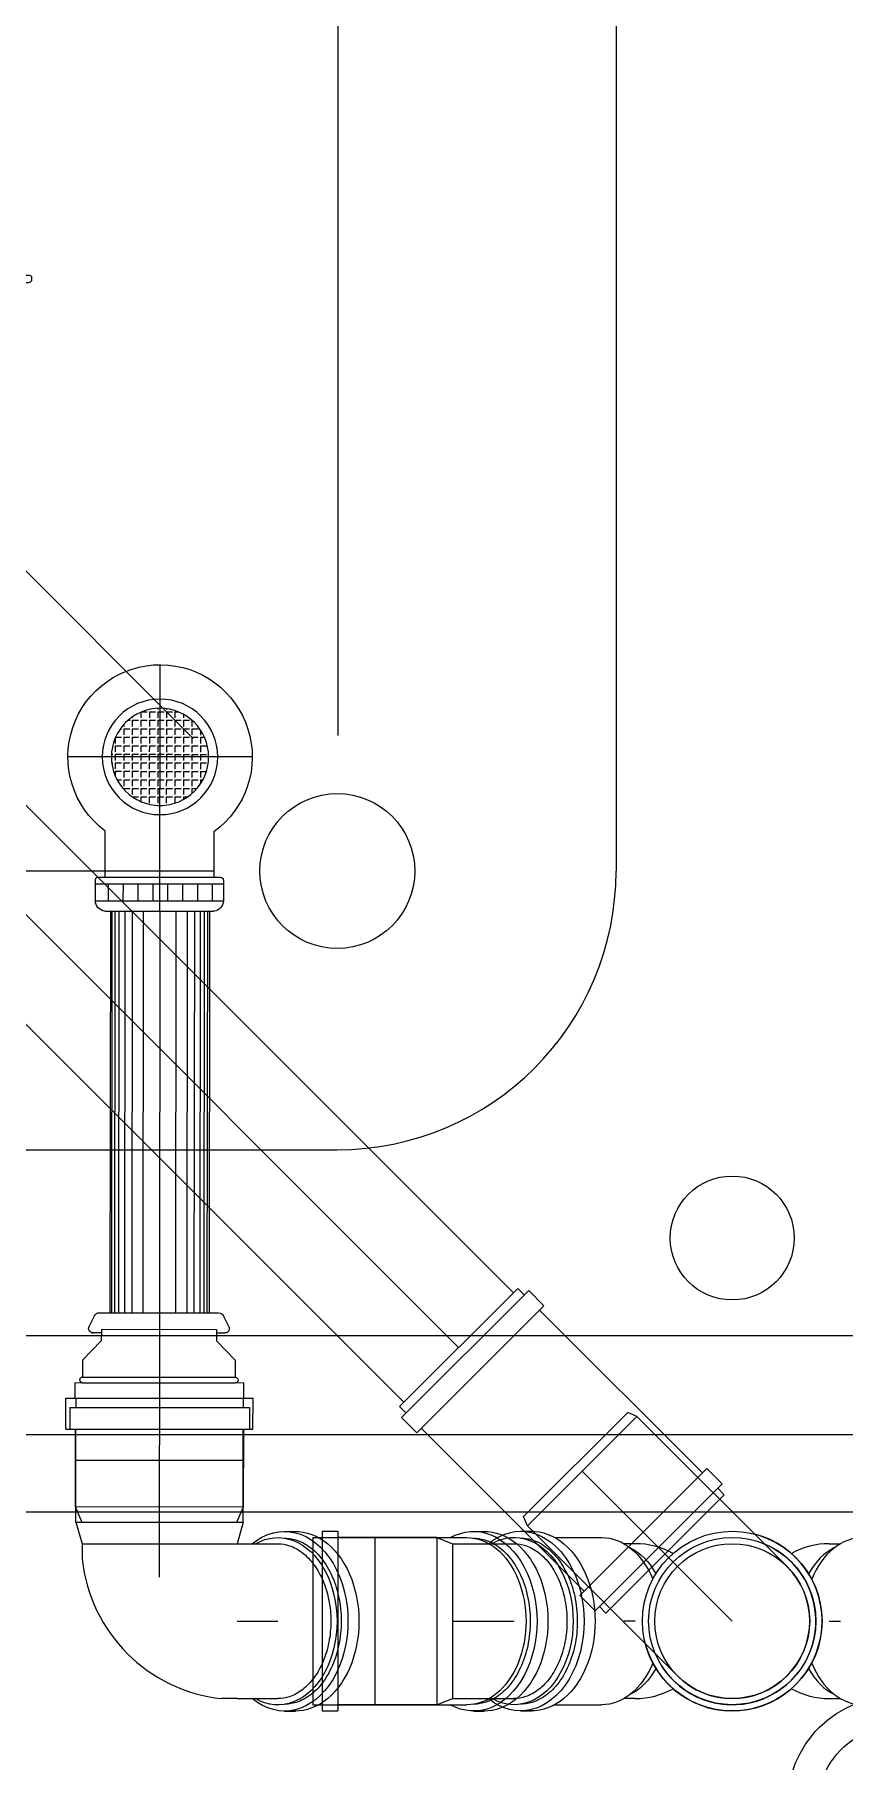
# Model space of a CAD drawing. Header units: metres. Extents: x 1587 to 89247, y -60 to 14723.
# Drawn here: x 49216 to 49478, y 10360 to 10917 of the extents above; entities that cross this region are included whole.
import ezdxf

# ---------------------------------------------------------------- set-up
doc = ezdxf.new("R2010")
doc.units = ezdxf.units.M
doc.header["$LTSCALE"] = 10
doc.linetypes.add('CENTER', pattern=[50.800000000000004, 31.75, -6.35, 6.35, -6.35])
doc.linetypes.add('DASHED2', pattern=[9.524999999999999, 6.35, -3.175])
doc.layers.get('0').update_dxf_attribs({"color": 253, "lineweight": 0})
for name, color, linetype, lineweight in [('Furniture', 7, 'Continuous', 13), ('PL-DR-CENTER', 9, 'CENTER', 0), ('PL-DR-FITTING', 3, 'Continuous', 0), ('PL-DR-PIPE-WS', 3, 'Continuous', 0), ('T2-T3-Enlragement-00-S1-COM2$0$Toilet-Dr$0$D', 4, 'Continuous', 0)]:
    doc.layers.add(name, color=color, linetype=linetype, lineweight=lineweight)
for name, color, linetype in [('SN-PV', 11, 'Continuous'), ('SN-PV-40', 11, 'Continuous'), ('SN-PV-40-SingleLine', 3, 'Continuous'), ('SN-PV-50', 11, 'Continuous'), ('SN-PV-50-SingleLine', 3, 'Continuous')]:
    doc.layers.add(name, color=color, linetype=linetype)
pattern_1 = [(180, (-146.5379404228442, 49.92394777198206), (0, -0.0027500000000034), [0.0020000000000024, -0.0007500000000009]), (270, (-146.5379404228442, 49.92394777198206), (0.0027500000000034, 0), [0.0020000000000024, -0.0007500000000009])]

# ---------------------------------------------------------------- blocks, each defined once
blk = doc.blocks.new('sink')
at = {"layer": 'Furniture'}
for p, q in [((1378.816855997262, 144.5268671417571), (1377.016855997262, 144.5268671417571)), ((1378.816855997262, 144.501867141757), (1377.016855997262, 144.501867141757)), ((1378.736855992262, 144.4699234746981), (1377.096856002262, 144.4699234746981)), ((1378.664356012257, 144.4099234616983), (1378.044356013257, 144.4099234538442)), ((1377.954356015687, 143.9999234846982), (1377.954356015686, 144.3199234656981))]:
    blk.add_line(p, q, dxfattribs=at)
at = {"layer": 'Furniture', "linetype": 'DASHED2'}
for p, q in [((1378.404073386732, 144.3198156019866), (1378.084073405732, 144.3198156019866)), ((1378.044201985493, 143.9562184519459), (1378.044201985493, 144.2762184329458)), ((1378.31713211707, 144.0508699372917), (1378.090857960526, 144.2771440938363))]:
    blk.add_line(p, q, dxfattribs=at)
at = {"layer": 'Furniture'}
for centre, radius in [((1377.916855997262, 144.4384150257251), 0.02000000000000008), ((1378.044356014828, 144.3199234656981), 0.0249999990000001)]:
    blk.add_circle(centre, radius, dxfattribs=at)
blk.add_arc((1378.044356011687, 144.3199234578442), 0.08999999600000036, 89.99999900000512, 179.9999950000256, dxfattribs=at)
blk = doc.blocks.new('50')
at = {"layer": 'PL-DR-FITTING'}
for p, q in [((-0.0299999999988359, 0.0302000000083353), (-0.0399999999935972, 0.0302000000374392)), ((-0.0399999999935972, 0.0302000000374392), (-0.0400000000081491, -0.0301999999792315)), ((-0.0299999999988359, 0.0302000000083353), (-0.0299999999988359, -0.0301999999792315)), ((-0.0399999999935972, 0.027200000040466), (-0.0449999999982538, 0.027200000040466)), ((-0.0449999999982538, 0.027200000040466), (-0.0449999999982538, -0.0271999999822583)), ((-0.0299999999988359, 0.0272000000113621), (-0.0049999999901047, 0.0272000000113621)), ((-0.0049999999901047, 0.0272000000113621), (0, 0.0249999999941792)), ((-0.0049999999901047, 0.0272000000113621), (-0.0050000000046566, -0.0271999999822583)), ((0, 0.0249999999941792), (0, -0.0249999999941792)), ((-0.0400000000081491, -0.0271999999822583), (-0.0449999999982538, -0.0271999999822583)), ((-0.0050000000046566, -0.0271999999822583), (-0.0299999999988359, -0.0271999999822583)), ((0, -0.0249999999941792), (-0.0050000000046566, -0.0271999999822583)), ((-0.0299999999988359, -0.0301999999792315), (-0.0400000000081491, -0.0301999999792315))]:
    blk.add_line(p, q, dxfattribs=at)
blk = doc.blocks.new('*U162')
at = {"layer": 'PL-DR-FITTING'}
h = blk.add_hatch(dxfattribs=at)
h.set_pattern_fill('ANGLE', color=256, scale=0.0100000000000122, angle=-540.0000000000001, style=0)
h.set_pattern_definition(pattern_1)
edge = h.paths.add_edge_path()
edge.add_ellipse((2.457115340100312e-05, 3.448408762601881e-08), major_axis=(-0.01109971696443671, 0.01109972046552345), ratio=0.9999999999989576, start_angle=45.00000000003001, end_angle=134.999999987143, ccw=False)
edge.add_ellipse((2.457115340100312e-05, 3.448408762601881e-08), major_axis=(-0.01109972046551484, -0.0110997169644281), ratio=0.9999999999996904, start_angle=225.0786628332873, end_angle=314.99999999999113, ccw=False)
edge.add_line((3.022315347236285e-06, 0.01569739243076781), (2.457111019581479e-05, -0.0002635551972582847))
edge.add_line((2.4571111830117e-05, -0.0002635551830686711), (2.456867781563682e-05, -0.01569733825475407))
edge = h.paths.add_edge_path()
edge.add_line((4.540816996931855e-05, -0.0156973244229068), (2.457111596551739e-05, -0.0002635551807807814))
edge.add_line((2.4571111830117e-05, -0.0002635551830686711), (2.457362904317142e-05, 0.01569740723553433))
edge.add_ellipse((2.457115340100312e-05, 3.448408762601881e-08), major_axis=(-0.01109971696443312, 0.01109972046551981), ratio=0.9999999999996128, start_angle=225.0000000000111, end_angle=315.00000001297553, ccw=False)
edge.add_ellipse((2.457115340100312e-05, 3.448408762601881e-08), major_axis=(-0.0110997169644272, 0.01109972046551394), ratio=0.9999999999999927, start_angle=135.0760646305934, end_angle=225.0000000000002, ccw=False)
at = {"layer": 'PL-DR-CENTER'}
for p, q in [((-4.895267093554285e-07, -0.04980936553329207), (-9.63157534418821e-07, 0.02975828726867182)), ((-0.02975925512431174, 4.693273815485391e-09), (0.02975731942284788, -4.693121219814817e-09)), ((-4.895267093554285e-07, -0.04980936553329207), (-5.018631672728042e-07, -0.1794980096025103)), ((-5.018664417717554e-07, -0.1794980095958603), (1.42084901478708e-05, -0.2649004442434954))]:
    blk.add_line(p, q, dxfattribs=at)
at = {"layer": 'PL-DR-FITTING'}
for p, q in [((-0.01739844208135678, -0.02414298141149048), (-0.01739844439440041, -0.03880936095730557)), ((0.01780155796394053, -0.02384587460160866), (0.01780155560403916, -0.0388093665087189)), ((0.01982429213525586, -0.03880936682772591), (-0.01942118092561704, -0.03880936063829857)), ((-0.02052118109313821, -0.0399093604588564), (-0.02052118213402818, -0.04650936045219739)), ((0.02092429178233201, -0.04100936698928665), (-0.02052118126661985, -0.04100936045289598)), ((-0.0168995284860536, -0.04100936102406903), (-0.01689952935346193, -0.04650936102337043)), ((-0.01209434600091088, -0.04100936178189727), (-0.01209434686831921, -0.04650936178119869)), ((-0.007289163515768247, -0.04100936253972551), (-0.00728916438317658, -0.04650936253902691)), ((-0.002483981030625601, -0.04100936329755376), (-0.002483981898033934, -0.04650936329685518)), ((0.002321201454517039, -0.04100936405538198), (0.002321200587108703, -0.04650936405468339)), ((0.007126383925107884, -0.04100936481321023), (0.007126383057699547, -0.04650936481251165)), ((0.01193156641025051, -0.04100936557103848), (0.01193156554284218, -0.04650936557033989)), ((0.01673674889539316, -0.04100936632886672), (0.01673674802798483, -0.04650936632816813)), ((0.02092429195581367, -0.03990936699524707), (0.02092429091492368, -0.04650936698858806)), ((0.02092429091492368, -0.04650936698858806), (-0.02052118213402818, -0.04650936045219739)), ((0.01780155386922249, -0.04980936650732182), (-0.01739844612921707, -0.0498093609559085)), ((-0.02238159861095182, -0.1839325393087259), (-0.02063233005927698, -0.1804685642270138)), ((0.0196641858638135, -0.1794980126971901), (-0.01905491865180745, -0.1794980065907767)), ((0.02273233819782285, -0.1839325464236722), (0.02098307073875931, -0.1804685707902039)), ((-0.01843251485627127, -0.1885268073648147), (-0.02446976711582157, -0.1948195594797766)), ((-0.02147927758469788, -0.1859835052425995), (-0.02111966994253067, -0.1859835052993137)), ((-0.01836560729553071, -0.1859835057336585), (-0.02111966994253067, -0.1859835052993137)), ((-0.01843251427147159, -0.1848187518890882), (-0.01843251485627127, -0.1885268073648147)), ((0.01878325356426057, -0.1848187577584095), (-0.01843251427147159, -0.1848187518890882)), ((0.01871634623548362, -0.1859835115818759), (0.02147040888248348, -0.1859835120162208)), ((0.01878325356426057, -0.1848187577584095), (0.01878325297946089, -0.188526813234136)), ((0.01878325297946089, -0.188526813234136), (0.0248205032686953, -0.194819567253375)), ((0.02183001651009889, -0.1859835120729346), (0.02147040888248348, -0.1859835120162208)), ((-0.02446976711582157, -0.1948195594797766), (-0.02446976797761501, -0.200283956967007)), ((0.0248205032686953, -0.194819567253375), (0.02482050240690186, -0.2002839647406054)), ((0.0248205032686953, -0.194819567253375), (0.02482050240690186, -0.2002839647406054)), ((0.02482050240690186, -0.2002839647406054), (-0.02446976797761501, -0.200283956967007)), ((0.02482050212340546, -0.2020815382069252), (-0.02446976826111142, -0.2020815304333268))]:
    blk.add_line(p, q, dxfattribs=at)
for radius in [0.0186506884752968, 0.0156973727452412]:
    blk.add_circle((2.457116795290313e-05, 3.448408762372382e-08), radius, dxfattribs=at)
for centre, radius, start, end in [((-9.67850731935685e-07, 7.62978352880886e-14), 0.0297582872685959, 306.7437777563229, 234.22341327966), ((-0.01942118109909872, -0.03990936063233806), 0.0011000000000013, 89.99999096384789, 179.9999909638479), ((0.01982429196177419, -0.0399093668217654), 0.0011000000000013, 359.9999909638479, 89.99999096384789), ((-0.01694354003788289, -0.04625139380186374), 0.0035869304128718, 184.1241870037294, 262.7139428924412), ((0.01734664890014669, -0.04625139920979022), 0.0035869304128718, 277.2860390352546, 355.8757949239663), ((-0.02111966971957423, -0.1845697992495249), 0.0014137060401035, 153.2067364888232, 269.9999909638479), ((-0.01905491893050299, -0.1812651391384608), 0.0017671325501293, 89.99999096384789, 153.2067364888232), ((0.01940565935872872, -0.1812651452041018), 0.0017671325501293, 26.79324543887258, 89.99999096384789), ((0.02147040910543993, -0.184569805966432), 0.0014137060401035, 269.9999909638479, 26.79324543887258), ((-0.02446976811936322, -0.2011827437001668), 0.0008987867372518, 89.99999096384789, 269.9999909638479), ((0.02482050226515366, -0.2011827514737653), 0.0008987867372518, 269.9999909638479, 89.99999096384789)]:
    blk.add_arc(centre, radius, start, end, dxfattribs=at)
at = {"layer": 'PL-DR-PIPE-WS'}
for p, q in [((-0.01600097570903942, -0.04980924994382682), (-0.01600103064551268, -0.1794980070790572)), ((0.015999999896758, -0.04980925499072005), (0.01599994496028465, -0.1794980121259506))]:
    blk.add_line(p, q, dxfattribs=at)
at = {"layer": 'T2-T3-Enlragement-00-S1-COM2$0$Toilet-Dr$0$D', "color": 8}
for p, q in [((-0.01542822489397187, -0.1794980071693949), (-0.01542812733889175, -0.04980936310018996)), ((-0.0144199237073358, -0.1794980073284147), (-0.01441982617088268, -0.04980936325920976)), ((-0.01311324532020691, -0.1794980075344917), (-0.01311314776512679, -0.04980936346528681)), ((-0.01121856870360944, -0.1794980078333022), (-0.01121847116715643, -0.04980936376409741)), ((-0.008866575878870355, -0.1794980082042365), (-0.008866478342417234, -0.04980936413503163)), ((-0.005271631189913403, -0.1794980087711972), (-0.00527153367208739, -0.04980936470199252)), ((0.005270545486058356, -0.1794980104338104), (0.005270557822516273, -0.04980936636459214)), ((0.008865490175015207, -0.1794980110007713), (0.008865502511473123, -0.04980936693155307)), ((0.0112174829997544, -0.1794980113717056), (0.01121749533621232, -0.04980936730248728)), ((0.01311215959772477, -0.179498011670516), (0.01311217195280978, -0.04980936760129786)), ((0.01441883802210776, -0.1794980118765931), (0.01441885033993858, -0.04980936780737492)), ((0.01542713917148973, -0.1794980120356129), (0.01542715152657474, -0.04980936796639471))]:
    blk.add_line(p, q, dxfattribs=at)
at = {"layer": 'PL-DR-FITTING', "rotation": 269.9999909638479}
blk.add_blockref('50', (-2.662250413300603e-06, -0.2470815342757513), dxfattribs=at)
blk = doc.blocks.new('*U170')
at = {"layer": 'PL-DR-FITTING'}
h = blk.add_hatch(dxfattribs=at)
h.set_pattern_fill('ANGLE', color=256, scale=0.0100000000000122, angle=-540.0000000000001, style=0)
h.set_pattern_definition(pattern_1)
edge = h.paths.add_edge_path()
edge.add_ellipse((-2.553791975432462e-05, 3.448803898819832e-08), major_axis=(0.01109971871498022, 0.01109971871498023), ratio=0.9999999999989576, start_angle=225.000000012857, end_angle=314.99999999997)
edge.add_ellipse((-2.553791975432462e-05, 3.448803898819832e-08), major_axis=(0.01109971871497161, -0.0110997187149716), ratio=0.9999999999996904, start_angle=45.00000000000887, end_angle=134.9213371667127)
edge.add_line((-3.986606060724617e-06, 0.01569739243132049), (-2.553791812002464e-05, -0.0002635551933069281))
edge.add_line((-2.553791975432462e-05, -0.0002635551791173122), (-2.553791981112462e-05, -0.0156973382508029))
edge = h.paths.add_edge_path()
edge.add_line((-4.637741196262466e-05, -0.01569732441566902), (-2.553792388972465e-05, -0.0002635551768294213))
edge.add_line((-2.553791975432462e-05, -0.0002635551791173122), (-2.553791975432462e-05, 0.01569740723948588))
edge.add_ellipse((-2.553791975432462e-05, 3.448803898819832e-08), major_axis=(0.01109971871497661, 0.01109971871497659), ratio=0.9999999999996128, start_angle=44.99999998702448, end_angle=134.9999999999889)
edge.add_ellipse((-2.553791975432462e-05, 3.448803898819832e-08), major_axis=(0.0110997187149707, 0.01109971871497071), ratio=0.9999999999999927, start_angle=134.9999999999998, end_angle=224.9239353694066)
at = {"layer": 'PL-DR-CENTER'}
for p, q in [((-4.850951146246174e-07, -0.04980936553329243), (1.08437317538266e-09, 0.02975828726859578)), ((0.02975828835795335, -1.118016819618305e-16), (-0.029758286189207, -1.118016728628437e-16)), ((-4.850951146246174e-07, -0.04980936553329243), (-4.932292579491844e-07, -0.1075812428673621)), ((-4.932259834491844e-07, -0.1075812428607121), (-1.666076131509352e-05, -0.1791365929883926)), ((0.02507372972858874, -0.1886986398021208), (0.1042904181925188, -0.1094819513381905))]:
    blk.add_line(p, q, dxfattribs=at)
at = {"layer": 'PL-DR-FITTING'}
for p, q in [((-0.0178025284910464, -0.02384587179403764), (-0.0178025284910464, -0.03880936370114806)), ((0.01739747150739358, -0.02414298415533279), (0.0173974715073936, -0.03880936370114806)), ((-0.01982526502226313, -0.03880936370114806), (0.01942020803861025, -0.03880936370114806)), ((-0.02092526501630262, -0.03990936369518757), (-0.02092526501630262, -0.04650936368852866)), ((-0.02092526501630262, -0.04100936368922718), (0.02052020803264975, -0.04100936368922718)), ((-0.01673772212936372, -0.04100936368922718), (-0.01673772212936372, -0.04650936368852866)), ((-0.01193253964422101, -0.04100936368922718), (-0.01193253964422101, -0.04650936368852865)), ((-0.00712735715907833, -0.04100936368922717), (-0.007127357159078324, -0.04650936368852866)), ((-0.002322174688487424, -0.04100936368922716), (-0.002322174688487421, -0.04650936368852863)), ((0.002483007796655275, -0.04100936368922718), (0.002483007796655275, -0.04650936368852866)), ((0.007288190281797982, -0.04100936368922717), (0.007288190281797982, -0.04650936368852863)), ((0.01209337276694067, -0.04100936368922717), (0.01209337276694067, -0.04650936368852866)), ((0.01689855525208345, -0.04100936368922717), (0.01689855525208345, -0.04650936368852863)), ((0.02052020803264977, -0.03990936369518757), (0.02052020803264975, -0.04650936368852866)), ((-0.02092526501630262, -0.04650936368852866), (0.02052020803264975, -0.04650936368852866)), ((-0.0178025284910464, -0.04980936369975113), (0.0173974715073936, -0.04980936369975113)), ((0.07236036868952953, -0.09876510527096484), (0.07943143650145082, -0.09169403745904356)), ((0.1221406860825447, -0.1344032870546898), (0.07943143650145082, -0.09169403745904356)), ((0.08152721782634777, -0.09381535780261992), (0.08506275173230841, -0.09027982389665937)), ((0.1235548996594808, -0.1287464328051526), (0.08508829073643591, -0.09027982389665942)), ((0.1150696182560714, -0.1414743548375068), (0.07236036868952953, -0.09876510527096484)), ((0.02720000105573138, -0.1481681135191562), (0.07448168901855388, -0.1008864256145411)), ((-0.02273333398962128, -0.1120157761033139), (-0.02098406598425206, -0.1085518007457237)), ((-0.01966518095623897, -0.107581242860712), (0.01905392355938246, -0.107581242860712)), ((0.02238060281915396, -0.112015776103314), (0.02063133481378475, -0.1085518007457237)), ((-0.01878424949582397, -0.1166100435365902), (-0.02482150077749235, -0.1229027966036908)), ((-0.02183101262535637, -0.1140667418948821), (-0.02147140499774095, -0.1140667418948821)), ((-0.01871734235074106, -0.1140667418948821), (-0.02147140499774095, -0.1140667418948821)), ((-0.01878424949582397, -0.1129019880608638), (0.01843151833990865, -0.1129019880608638)), ((-0.01878424949582397, -0.1129019880608638), (-0.01878424949582397, -0.1166100435365902)), ((0.01836461118027374, -0.1140667418948821), (0.02111867382727373, -0.1140667418948821)), ((0.01843151833990865, -0.1129019880608638), (0.01843151833990865, -0.1166100435365902)), ((0.01843151833990865, -0.1166100435365902), (0.02446876960702513, -0.1229027966036908)), ((0.02147828146944094, -0.1140667418948819), (0.02111867382727373, -0.1140667418948821)), ((-0.02482150077749235, -0.1229027966036908), (-0.02482150077749235, -0.1283671940909213)), ((-0.02482150077749235, -0.1229027966036908), (-0.02482150077749235, -0.1283671940909213)), ((0.02446876960702513, -0.1229027966036908), (0.02446876960702513, -0.1283671940909213)), ((-0.02482150077749235, -0.1283671940909213), (0.02446876960702513, -0.1283671940909213)), ((-0.02482150077749235, -0.1301647675572411), (0.02446876960702514, -0.1301647675572411)), ((0.1200193657535201, -0.132281966711113), (0.1235548996594808, -0.1287464328051526)), ((0.1129482979124951, -0.1393530344939305), (0.0599152892939821, -0.192386043054236)), ((0.1150696182560714, -0.1414743548375068), (0.1221406860825447, -0.1344032870546898)), ((0.06203660966666228, -0.1945073634269164), (0.02720165648160777, -0.1596724102564136)), ((0.05496554188384484, -0.2015784312679413), (0.02608644644742178, -0.1726993358169663)), ((-0.02499834352393364, -0.1751647675409428), (-0.02499834352393364, -0.2133877854793778)), ((0.02500165649352862, -0.175164767540943), (0.02500165649352863, -0.2138330670422389)), ((0.04930868760520399, -0.2029926448012219), (0.02500165649352863, -0.1786856137040982)), ((0.06208469450602588, -0.1945073634269164), (0.05501362672320831, -0.2015784312679413)), ((0.05289230637963205, -0.1994571109243648), (0.0493567724736715, -0.2029926448303256)), ((0.03499579599547003, -0.2141942666202766), (0.04775305269531242, -0.2014370099058822))]:
    blk.add_line(p, q, dxfattribs=at)
for radius in [0.0186506884752968, 0.0156973727452412]:
    blk.add_circle((-2.553793430622462e-05, 3.448803898819832e-08), radius, dxfattribs=at)
for centre, radius, start, end in [((1.084373175382872e-09, -1.11801676545461e-16), 0.0297582872685959, 305.7765776841879, 233.256213207525), ((-0.01982526502226313, -0.03990936369518757), 0.0011000000000013, 90, 180), ((0.01942020803861028, -0.03990936369518757), 0.0011000000000013, 5.193152378001176e-15, 90), ((-0.01734762296084142, -0.0462513964739629), 0.0035869304128718, 184.1241960398815, 262.7139519285932), ((0.01694256597718858, -0.0462513964739629), 0.0035869304128718, 277.2860480714067, 355.8758039601185), ((-0.01940665472984972, -0.1093483754083961), 0.0017671325501293, 90, 153.2067455249753), ((0.01905392355938246, -0.1093483754083962), 0.0017671325501293, 26.79325447502468, 90), ((-0.02147140499774096, -0.1126530358450934), 0.0014137060401035, 153.2067455249753, 270), ((0.02111867382727373, -0.1126530358450934), 0.0014137060401035, 270, 26.79325447502468), ((-0.02482150077749235, -0.1292659808240812), 0.0008987867372518, 90, 270), ((0.02446876960702514, -0.1292659808240811), 0.0008987867372518, 270, 90), ((-2.381613470649185e-06, -0.2138371051696109), 0.0350000000000016, 135.5752467407199, 44.4058623122454), ((-2.381613470649185e-06, -0.2138371051696109), 0.025, 178.9701796998969, 0.009254652901498009)]:
    blk.add_arc(centre, radius, start, end, dxfattribs=at)
at = {"layer": 'PL-DR-PIPE-WS'}
for p, q in [((-0.01600097451856435, -0.04980925246727352), (-0.01600094005271007, -0.1075812428673622)), ((0.01600000108723347, -0.04980925246727355), (0.01600003555308766, -0.1075812428673621))]:
    blk.add_line(p, q, dxfattribs=at)
at = {"layer": 'T2-T3-Enlragement-00-S1-COM2$0$Toilet-Dr$0$D', "color": 8}
for p, q in [((-0.01542813426391514, -0.1075812428673621), (-0.01542812614839891, -0.04980936553329245)), ((-0.01441983311453316, -0.107581242867362), (-0.01441982496176274, -0.04980936553329245)), ((-0.01311315469015015, -0.107581242867362), (-0.01311314657463392, -0.04980936553329243)), ((-0.01121847809217976, -0.1075812428673622), (-0.01121846995803644, -0.04980936553329245)), ((-0.008866485267440539, -0.1075812428673621), (-0.008866477133297213, -0.04980936553329245)), ((-0.005271540578483642, -0.1075812428673621), (-0.005271532444340319, -0.04980936553329243)), ((0.005270636097488247, -0.107581242867362), (0.005270559050263476, -0.04980936553329245)), ((0.008865580786445244, -0.1075812428673622), (0.008865503720593363, -0.04980936553329245)), ((0.01121757361118436, -0.1075812428673621), (0.01121749654533259, -0.04980936553329245)), ((0.01311225022778185, -0.1075812428673622), (0.01311217314330297, -0.04980936553329245)), ((0.01441892861491076, -0.1075812428673622), (0.01441885154905887, -0.04980936553329243)), ((0.01542722980154684, -0.1075812428673622), (0.01542715271706796, -0.04980936553329243))]:
    blk.add_line(p, q, dxfattribs=at)
at = {"layer": 'PL-DR-FITTING', "xscale": -1, "rotation": 90}
blk.add_blockref('50', (1.656499349450816e-06, -0.175164767540943), dxfattribs=at)
blk = doc.blocks.new('A$C1A8E281D')
at = {"ltscale": 75}
for p, q in [((0.757016024153927, 65.79762328346987), (-0.757016024153927, 65.79762328346987)), ((-2.257016024153927, 61.28074066380577), (-2.257016024153927, 64.29762328346987)), ((2.257016024153927, 61.28074066380577), (2.257016024153927, 64.29762328346987)), ((-45.99065444555526, 47.06123677384312), (-47.06123677384676, 45.99065444555163)), ((-44.92797861544022, 41.73607594358327), (-47.06123677384858, 43.86933410198981)), ((-41.73607594358691, 44.92797861543659), (-43.86933410199526, 47.06123677384312)), ((41.73607594358327, 44.92797861544022), (43.86933410198981, 47.0612367738504)), ((44.92797861543659, 41.73607594358691), (47.06123677384312, 43.86933410199708)), ((47.06123677384312, 45.99065444555526), (45.99065444555163, 47.06123677384676)), ((-65.7976232834717, 0.757016024152108), (-65.7976232834717, -0.757016024155746)), ((-61.28074066380759, 2.257016024152108), (-64.2976232834717, 2.257016024152108)), ((61.28074066380213, 2.257016024152108), (64.29762328346624, 2.257016024152108)), ((65.79762328346624, -0.757016024152108), (65.79762328346624, 0.757016024152108)), ((-61.28074066380759, -2.257016024155746), (-64.2976232834717, -2.257016024155746)), ((61.28074066380213, -2.257016024152108), (64.29762328346624, -2.257016024152108)), ((-44.92797861543841, -41.73607594358327), (-47.06123677384858, -43.86933410198981)), ((44.92797861543659, -41.73607594358327), (47.06123677384494, -43.86933410198981)), ((-47.06123677385222, -45.99065444555163), (-45.99065444555708, -47.06123677384312)), ((-41.73607594358873, -44.92797861543659), (-43.8693341019989, -47.06123677384312)), ((41.73607594358509, -44.92797861543659), (43.86933410199345, -47.06123677384312)), ((45.99065444555163, -47.06123677384312), (47.06123677384312, -45.99065444555163)), ((-2.257016024155746, -61.28074066380577), (-2.257016024155746, -64.29762328346987)), ((2.257016024152108, -61.28074066380577), (2.257016024152108, -64.29762328346987)), ((-0.757016024155746, -65.79762328346987), (0.757016024152108, -65.79762328346987))]:
    blk.add_line(p, q, dxfattribs=at)
blk.add_circle((0, 0), 61.32229038154037, dxfattribs=at)
at = {"color": 8, "lineweight": 13, "ltscale": 75}
for radius in [54.99999999999454, 34.99999999999454]:
    blk.add_circle((0, 0), radius, dxfattribs=at)
at = {"ltscale": 75}
for centre, start, end in [((-0.757016024153927, 64.29762328346987), 90, 180), ((0.757016024153927, 64.29762328346987), 0, 90), ((-46.00057660206767, 44.92999427377072), 135.0000000000737, 224.9999999999263), ((-44.92999427377617, 46.00057660206221), 44.9999999999263, 135.0000000000737), ((44.92999427377072, 46.00057660206949), 44.9999999999263, 135.0000000000737), ((46.00057660206221, 44.92999427377799), 315.0000000000737, 44.9999999999263), ((-64.2976232834717, 0.757016024152108), 90, 180), ((64.29762328346624, 0.757016024152108), 0, 90), ((-64.2976232834717, -0.757016024155746), 180, 270), ((64.29762328346624, -0.757016024152108), 270, 0), ((-46.00057660207131, -44.92999427377072), 135.0000000000737, 224.9999999999263), ((-44.92999427377617, -46.00057660206221), 224.9999999999263, 315.0000000000737), ((44.92999427377254, -46.00057660206221), 225.0000000001474, 314.9999999998526), ((46.00057660206403, -44.92999427377072), 314.9999999998526, 45.00000000014739), ((-0.757016024155746, -64.29762328346987), 180, 270), ((0.757016024152108, -64.29762328346987), 270, 0)]:
    blk.add_arc(centre, 1.5, start, end, dxfattribs=at)

msp = doc.modelspace()

# ---------------------------------------------------------------- linework, layer by layer
msp.add_line((49194.33967959054, 10440.28068750152), (50434.3396795903, 10440.2806875022))
at = {"layer": 'SN-PV'}
for p, q in [((49334.29631165724, 10474.29111380508), (49372.48007784131, 10512.47487998914)), ((49335.00341843843, 10470.75557989912), (49376.01561174724, 10511.76777320798)), ((49372.48007784131, 10512.47487998914), (49374.60139818487, 10510.35355964559)), ((49376.01561174724, 10511.76777320798), (49380.96535921556, 10506.81802573966)), ((49339.95316590675, 10465.80583243084), (49380.96535921556, 10506.81802573966)), ((49432.08917949536, 10452.86577833511), (49379.55114565319, 10505.40381217728)), ((49227.87168846151, 10473.99602020017), (49285.87168846151, 10473.99602020017)), ((49227.87168846151, 10473.99602020017), (49227.87168846151, 10466.99602020017)), ((49229.87168846151, 10476.99602020017), (49229.87168846151, 10473.99602020017)), ((49283.87168846151, 10476.99602020017), (49283.87168846151, 10473.99602020017)), ((49285.87168846151, 10473.99602020017), (49285.87168846151, 10466.99602020017)), ((49334.29631165724, 10474.29111380508), (49336.4176320008, 10472.16979346151)), ((49374.35452710389, 10438.75916291983), (49408.01202872685, 10472.41666454278)), ((49410.98187720784, 10471.14387233666), (49408.01202872685, 10472.41666454278)), ((49227.87168846151, 10466.99602020017), (49285.87168846151, 10466.99602020017)), ((49229.87168846151, 10436.99602020017), (49229.87168846151, 10466.99602020017)), ((49283.87168846151, 10436.99602020017), (49283.87168846151, 10466.99602020017)), ((49335.00341843843, 10470.75557989912), (49339.95316590675, 10465.80583243084)), ((49393.90541331129, 10414.68201215105), (49341.36737946912, 10467.22004599322)), ((49375.62731931002, 10435.78931443882), (49410.98187720784, 10471.14387233666)), ((49392.4911997489, 10413.26779858867), (49433.50339305771, 10454.27999189749)), ((49438.45314052603, 10449.33024442918), (49433.50339305771, 10454.27999189749)), ((49397.44094721722, 10408.31805112038), (49438.45314052603, 10449.33024442918)), ((49400.97648112314, 10407.61094433919), (49439.16024730721, 10445.79471052325)), ((49439.16024730721, 10445.79471052325), (49437.03892696366, 10447.91603086679)), ((49375.62731931002, 10435.78931443882), (49374.35452710389, 10438.75916291983)), ((49229.87168846151, 10436.99602020017), (49231.87168846151, 10429.99546783557)), ((49283.87168846151, 10436.99602020017), (49281.87168846151, 10429.99546783557)), ((49309.3834895248, 10434.02816640631), (49309.3834895248, 10376.02816640631)), ((49309.3834895248, 10434.02816640631), (49314.3834895248, 10434.02816640631)), ((49314.3834895248, 10434.02816640631), (49314.3834895248, 10376.02816640631)), ((49231.87168846151, 10429.99546783557), (49281.87168846151, 10429.99546783557)), ((49231.87168846151, 10429.99546783557), (49231.87168846151, 10424.99546783557)), ((49306.3834895248, 10432.02816640631), (49309.3834895248, 10432.02816640631)), ((49346.3834895248, 10432.02816640631), (49314.3834895248, 10432.02816640631)), ((49346.3834895248, 10432.02816640631), (49351.3834895248, 10430.02816640631)), ((49351.3834895248, 10430.02816640631), (49351.3834895248, 10380.02816640631)), ((49397.44094721722, 10408.31805112038), (49392.4911997489, 10413.26779858867)), ((49400.97648112314, 10407.61094433919), (49398.85516077959, 10409.73226468274)), ((49281.87168846151, 10379.99657256476), (49276.87168846151, 10379.99657256476)), ((49306.3834895248, 10378.02816640631), (49309.3834895248, 10378.02816640631)), ((49346.3834895248, 10378.02816640631), (49314.3834895248, 10378.02816640631)), ((49346.3834895248, 10378.02816640631), (49351.3834895248, 10380.02816640631)), ((49309.3834895248, 10376.02816640631), (49314.3834895248, 10376.02816640631))]:
    msp.add_line(p, q, dxfattribs=at)
at = {"layer": 'SN-PV', "extrusion": (0, 0, -1)}
msp.add_line((49335.71052521959, 10475.70532736743), (49371.06586427892, 10511.06066642676), dxfattribs=at)
at = {"layer": 'SN-PV', "linetype": 'Continuous'}
for p, q in [((49297.17640403673, 10433.99546783559), (49300.71193794269, 10433.99546783559)), ((49358.20010983385, 10433.99546783559), (49361.73564373981, 10433.99546783559)), ((49373.40609047367, 10434.02816640631), (49376.94162437963, 10434.02816640631)), ((49308.19525271622, 10431.99546783559), (49356.07876987435, 10431.9954678356)), ((49384.42493915316, 10432.02816640631), (49399.56904137757, 10432.02816640631)), ((49308.19525271622, 10377.99546783559), (49356.07876987435, 10377.99546783559)), ((49384.42493915316, 10378.02816640631), (49399.56904137757, 10378.02816640631)), ((49297.17640403673, 10375.99546783559), (49300.71193794269, 10375.99546783559)), ((49358.20010983385, 10375.99546783559), (49361.73564373981, 10375.99546783559)), ((49373.40609047367, 10376.02816640631), (49376.94162437963, 10376.02816640631))]:
    msp.add_line(p, q, dxfattribs=at)
for radius in [29, 29, 27, 27, 25.00000000001455, 25.00000000001455]:
    msp.add_circle((49441.73751992281, 10405.03367160456), radius, dxfattribs=at)
for centre, radius, start, end in [((49441.74141277019, 10405.02977887646), 29, 194.5475326634321, 75.45246733737493), ((49410.42690575388, 10405.02816640629), 24.99999999998545, 60.78511232328507, 90), ((49441.74141277019, 10405.02977887646), 27, 202.8052902823185, 67.19470971768145), ((49473.04813409175, 10405.02816640629), 24.99999999998545, 90, 119.2148876767149), ((49441.74141277019, 10405.02977887646), 25.00000000001455, 225, 45), ((49410.42690575388, 10405.02816640629), 24.99999999998545, 270, 299.2350357720315), ((49473.04813409175, 10405.02816640629), 24.99999999998545, 240.7649642279685, 270)]:
    msp.add_arc(centre, radius, start, end, dxfattribs=at)
at = {"layer": 'SN-PV'}
msp.add_arc((49282.34307731534, 10430.46809575554), 50.76722120804219, 186.1884215386603, 263.8129850639324, dxfattribs=at)
at = {"layer": 'SN-PV', "linetype": 'Continuous', "extrusion": (0, 0, -1)}
for centre, major_axis, ratio, start_param, end_param in [((49297.17640403673, 10404.99546783559), (-5.327037639127341e-15, 29), 0.7071067811861024, 5.751727069240904, 9.956236198708062), ((49295.05508369318, 10404.99546783559), (-4.959655732977955e-15, 26.99999999998545), 0.7071067811865764, 5.895868706291979, 9.812094561656988), ((49300.71193794269, 10404.99546783559), (-5.327037639127341e-15, 29), 0.7071067811861024, 6.19687127567655, 9.511091992272416), ((49358.20010983385, 10404.99546783559), (-5.327037639127341e-15, 29), 0.7071067811861024, 5.909626385017136, 9.79833688293218), ((49361.73564373981, 10404.99546783559), (-5.327037639127341e-15, 29), 0.7071067811861024, 6.19687127567655, 9.511091992272416), ((49373.40609047367, 10405.02816640631), (-5.327037639127341e-15, 29), 0.7071067811861024, 5.751727069240904, 9.956236198708062), ((49371.28477013012, 10405.02816640631), (-4.959655732977955e-15, 26.99999999998545), 0.7071067811865764, 5.895868706291979, 9.812094561656988), ((49376.94162437963, 10405.02816640631), (-5.327037639127341e-15, 29), 0.7071067811861024, 6.19687127567655, 9.511091992272416), ((49356.0787894903, 10404.99546783559), (-4.959655732977955e-15, 26.99999999998545), 0.7071067811865764, 6.283184279729726, 9.42477898821924), ((49399.56904137757, 10405.02816640631), (-4.959655732980628e-15, 27), 0.7071067811867343, 6.283185307179586, 7.328800704899304), ((49403.10455167395, 10405.02816640631), (-4.592273826833915e-15, 25), 0.7071058368048397, 0.3215152571118112, 0.9127942607261856), ((49399.56904137757, 10405.02816640631), (-4.959655732980628e-15, 27), 0.7071067811867343, 8.37889724694474, 9.42477796076938), ((49403.10455167395, 10405.02816640631), (-4.592273826833915e-15, 25), 0.7071058368048397, 2.228502485656755, 2.820077396477982)]:
    msp.add_ellipse(centre, major_axis=major_axis, ratio=ratio, start_param=start_param, end_param=end_param, dxfattribs=at)
at = {"layer": 'SN-PV', "linetype": 'Continuous'}
for centre, major_axis, ratio, start_param, end_param in [((49480.37048817167, 10405.02816640631), (4.592273826833915e-15, 25), 0.7071058368048397, 0.3215152571118112, 0.9127942607261856), ((49483.90599846805, 10405.02816640631), (4.959655732980628e-15, 27), 0.7071067811867343, 6.283185307179586, 7.328800704899304), ((49480.37048817167, 10405.02816640631), (4.592273826833915e-15, 25), 0.7071058368048397, 2.228502485656755, 2.820077396477982), ((49483.90599846805, 10405.02816640631), (4.959655732980628e-15, 27), 0.7071067811867343, 8.37889724694474, 9.42477796076938)]:
    msp.add_ellipse(centre, major_axis=major_axis, ratio=ratio, start_param=start_param, end_param=end_param, dxfattribs=at)
for points, knots in [([(49295.05506407723, 10429.99546783557), (49295.05507061587, 10429.99546783557), (49295.05507715451, 10429.99546783557), (49295.05508369318, 10429.99546783557), (49296.31409862297, 10429.99546783557), (49297.57376339307, 10429.78899428401), (49300.24582223553, 10428.89526060222), (49301.65263731955, 10428.13728017878), (49304.31870455699, 10426.0774393078), (49305.57639095097, 10424.77522512068), (49307.82714396456, 10421.70236684386), (49308.81944102552, 10419.93241904744), (49310.4455538503, 10416.05421724501), (49311.0791721034, 10413.94660471055), (49311.93014816381, 10409.5548889638), (49312.14746416567, 10407.27129878124), (49312.14646768247, 10402.70384842555), (49311.92815523254, 10400.42046394496), (49311.07527525627, 10396.02955451736), (49310.44074969276, 10393.92254278423), (49308.8129974344, 10390.04588577572), (49307.81996893519, 10388.27688235171), (49305.56800126922, 10385.20616029856), (49304.30983369148, 10383.90513742148), (49301.6430740169, 10381.84778238022), (49300.23604796431, 10381.09109183824), (49297.55965174263, 10380.19837334794), (49296.29589963958, 10379.99290892246), (49295.03256280671, 10379.99546783562)], [6.283184101041105, 6.283184101041105, 6.283184101041105, 6.283184101041105, 6.283185307179586, 6.283185307179586, 6.283185307179586, 6.515426523129983, 6.515426523129983, 6.783199253250275, 6.783199253250275, 7.050971983370566, 7.050971983370566, 7.318744713490858, 7.318744713490858, 7.586517443611148, 7.586517443611148, 7.854290173731441, 7.854290173731441, 8.122062903851731, 8.122062903851731, 8.389835633972023, 8.389835633972023, 8.657608364092313, 8.657608364092313, 8.925381094212606, 8.925381094212606, 9.193153824332896, 9.193153824332896, 9.426164999496036, 9.426164999496036, 9.426164999496036, 9.426164999496036]), ([(49297.29156583422, 10431.80957410941), (49298.66637186188, 10431.79686907615), (49300.04086538462, 10431.55398436071), (49303.07766246487, 10430.4875651882), (49304.72862594371, 10429.5331566458), (49307.81940202822, 10426.92515989844), (49309.2565821516, 10425.27137673485), (49311.75449000837, 10421.38909609993), (49312.81420106368, 10419.16185538216), (49314.4364272455, 10414.33517140453), (49314.9987347901, 10411.73675293286), (49315.56464711385, 10406.41011517335), (49315.56821953444, 10403.68274189027), (49315.01621385134, 10398.35293255521), (49314.46066714346, 10395.75134151889), (49312.85082416938, 10390.91545851974), (49311.79673107949, 10388.68218781847), (49309.30823982638, 10384.78569255144), (49307.87484073281, 10383.12372559753), (49304.78948970797, 10380.4983780898), (49303.14015941764, 10379.53484434269), (49300.0838669767, 10378.44459416904), (49298.68788131719, 10378.19428677947), (49297.29162205217, 10378.1813709398)], [6.289791343784604, 6.289791343784604, 6.289791343784604, 6.289791343784604, 6.526574346637621, 6.526574346637621, 6.82114285470047, 6.82114285470047, 7.11571136276332, 7.11571136276332, 7.410279870826169, 7.410279870826169, 7.704848378889019, 7.704848378889019, 7.999416886951868, 7.999416886951868, 8.293985395014717, 8.293985395014717, 8.588553903077566, 8.588553903077566, 8.883122411140414, 8.883122411140414, 9.177690919203263, 9.177690919203263, 9.418168260812887, 9.418168260812887, 9.418168260812887, 9.418168260812887]), ([(49358.31527163135, 10431.80957410941), (49359.690077659, 10431.79686907615), (49361.06457118175, 10431.55398436071), (49364.101368262, 10430.4875651882), (49365.75233174083, 10429.5331566458), (49368.84310782535, 10426.92515989844), (49370.28028794873, 10425.27137673485), (49372.7781958055, 10421.38909609993), (49373.8379068608, 10419.16185538216), (49375.46013304262, 10414.33517140453), (49376.02244058723, 10411.73675293286), (49376.58835291097, 10406.41011517335), (49376.59192533157, 10403.68274189027), (49376.03991964847, 10398.35293255521), (49375.48437294058, 10395.75134151889), (49373.8745299665, 10390.91545851974), (49372.82043687662, 10388.68218781847), (49370.3319456235, 10384.78569255144), (49368.89854652993, 10383.12372559753), (49365.81319550509, 10380.4983780898), (49364.16386521477, 10379.53484434269), (49361.10757277382, 10378.44459416904), (49359.71158711432, 10378.19428677947), (49358.3153278493, 10378.1813709398)], [6.289791343784604, 6.289791343784604, 6.289791343784604, 6.289791343784604, 6.526574346637621, 6.526574346637621, 6.82114285470047, 6.82114285470047, 7.11571136276332, 7.11571136276332, 7.410279870826169, 7.410279870826169, 7.704848378889019, 7.704848378889019, 7.999416886951868, 7.999416886951868, 8.293985395014717, 8.293985395014717, 8.588553903077566, 8.588553903077566, 8.883122411140414, 8.883122411140414, 9.177690919203263, 9.177690919203263, 9.418168260812887, 9.418168260812887, 9.418168260812887, 9.418168260812887]), ([(49371.28475051417, 10430.02816640629), (49371.28475705281, 10430.02816640629), (49371.28476359145, 10430.02816640629), (49371.28477013012, 10430.02816640629), (49372.54378505991, 10430.02816640629), (49373.80344983001, 10429.82169285473), (49376.47550867248, 10428.92795917294), (49377.88232375649, 10428.1699787495), (49380.54839099394, 10426.11013787852), (49381.80607738791, 10424.80792369141), (49384.0568304015, 10421.73506541458), (49385.04912746247, 10419.96511761817), (49386.67524028724, 10416.08691581573), (49387.30885854035, 10413.97930328127), (49388.15983460075, 10409.58758753452), (49388.37715060261, 10407.30399735196), (49388.37615411941, 10402.73654699627), (49388.15784166948, 10400.45316251568), (49387.30496169321, 10396.06225308808), (49386.6704361297, 10393.95524135495), (49385.04268387135, 10390.07858434644), (49384.04965537213, 10388.30958092243), (49381.79768770616, 10385.23885886928), (49380.53952012843, 10383.9378359922), (49377.87276045384, 10381.88048095095), (49376.46573440125, 10381.12379040896), (49373.78933817957, 10380.23107191866), (49372.52558607652, 10380.02560749318), (49371.26224924365, 10380.02816640634)], [6.283184101041105, 6.283184101041105, 6.283184101041105, 6.283184101041105, 6.283185307179586, 6.283185307179586, 6.283185307179586, 6.515426523129983, 6.515426523129983, 6.783199253250275, 6.783199253250275, 7.050971983370566, 7.050971983370566, 7.318744713490858, 7.318744713490858, 7.586517443611148, 7.586517443611148, 7.854290173731441, 7.854290173731441, 8.122062903851731, 8.122062903851731, 8.389835633972023, 8.389835633972023, 8.657608364092313, 8.657608364092313, 8.925381094212606, 8.925381094212606, 9.193153824332896, 9.193153824332896, 9.426164999496036, 9.426164999496036, 9.426164999496036, 9.426164999496036]), ([(49373.52125227117, 10431.84227268014), (49374.89605829882, 10431.82956764687), (49376.27055182157, 10431.58668293143), (49379.30734890181, 10430.52026375892), (49380.95831238065, 10429.56585521653), (49384.04908846517, 10426.95785846916), (49385.48626858855, 10425.30407530557), (49387.98417644532, 10421.42179467065), (49389.04388750062, 10419.19455395288), (49390.66611368244, 10414.36786997525), (49391.22842122705, 10411.76945150358), (49391.79433355079, 10406.44281374407), (49391.79790597138, 10403.71544046099), (49391.24590028828, 10398.38563112593), (49390.6903535804, 10395.78404008961), (49389.08051060632, 10390.94815709046), (49388.02641751643, 10388.71488638919), (49385.53792626332, 10384.81839112216), (49384.10452716975, 10383.15642416825), (49381.01917614491, 10380.53107666053), (49379.36984585458, 10379.56754291341), (49376.31355341364, 10378.47729273976), (49374.91756775414, 10378.22698535019), (49373.52130848911, 10378.21406951052)], [6.289791343784604, 6.289791343784604, 6.289791343784604, 6.289791343784604, 6.526574346637621, 6.526574346637621, 6.82114285470047, 6.82114285470047, 7.11571136276332, 7.11571136276332, 7.410279870826169, 7.410279870826169, 7.704848378889019, 7.704848378889019, 7.999416886951868, 7.999416886951868, 8.293985395014717, 8.293985395014717, 8.588553903077566, 8.588553903077566, 8.883122411140414, 8.883122411140414, 9.177690919203263, 9.177690919203263, 9.418168260812887, 9.418168260812887, 9.418168260812887, 9.418168260812887])]:
    msp.add_open_spline(points, degree=3, knots=knots, dxfattribs=at)
at = {"layer": 'SN-PV-40'}
for p, q in [((49229.87168846151, 10476.99602020017), (49283.87168846151, 10476.99602020017)), ((49229.87168846151, 10436.99602020017), (49283.87168846151, 10436.99602020017)), ((49306.3834895248, 10432.02816640631), (49306.3834895248, 10378.02816640631)), ((49346.3834895248, 10432.02816640631), (49346.3834895248, 10378.02816640631))]:
    msp.add_line(p, q, dxfattribs=at)
at = {"layer": 'SN-PV-40-SingleLine'}
for p, q in [((49229.87168846151, 10456.99602020017), (49283.87168846151, 10456.99602020017)), ((49326.3834895248, 10432.02816640631), (49326.3834895248, 10378.02816640631))]:
    msp.add_line(p, q, dxfattribs=at)
at = {"layer": 'SN-PV-50', "extrusion": (0, 0, -1)}
for p, q in [((49371.06586427892, 10511.06066642676), (49097.86028559261, 10784.26624511307)), ((49062.50494653328, 10748.91090605375), (49335.71052521959, 10475.70532736743))]:
    msp.add_line(p, q, dxfattribs=at)
at = {"layer": 'SN-PV-50'}
for p, q in [((49097.86028559261, 10784.26624511307), (49371.06586427892, 10511.06066642676)), ((49062.50494653328, 10748.91090605375), (49335.71052521959, 10475.70532736743)), ((49459.41869171911, 10422.70705782541), (49410.98187720784, 10471.14387233666)), ((49424.06413382129, 10387.35249992757), (49375.62731931002, 10435.78931443882)), ((49281.87168846151, 10429.99546783557), (49295.05506407723, 10429.99546783556)), ((49281.87168846151, 10379.99657256476), (49295.05506407723, 10379.99657256476))]:
    msp.add_line(p, q, dxfattribs=at)
at = {"layer": 'SN-PV-50', "linetype": 'Continuous'}
for p, q in [((49351.3834895248, 10430.02816640631), (49371.28477013009, 10430.02816640631)), ((49410.42690575388, 10430.02816640628), (49406.78014392857, 10430.02816640628)), ((49473.04813409175, 10430.02816640628), (49476.69489591705, 10430.02816640628)), ((49351.3834895248, 10380.02816640631), (49371.28477013012, 10380.02816640631)), ((49410.42690575388, 10380.02816640631), (49406.78014392851, 10380.02816640631)), ((49473.04813409175, 10380.02816640631), (49476.69489591711, 10380.02816640631))]:
    msp.add_line(p, q, dxfattribs=at)
at = {"layer": 'SN-PV-50-SingleLine'}
for p, q in [((49080.18261606294, 10766.58857558341), (49353.38819474926, 10493.3829968971)), ((49353.38819474926, 10493.3829968971), (49080.18261606294, 10766.58857558341)), ((49441.7414127702, 10405.02977887649), (49393.30459825893, 10453.46659338774)), ((49281.87168846151, 10404.99602020017), (49295.05506407723, 10404.99602020016)), ((49351.3834895248, 10405.02816640631), (49371.28477013011, 10405.02816640631)), ((49410.42690575388, 10405.02816640629), (49406.78014392854, 10405.02816640629)), ((49473.04813409175, 10405.02816640629), (49476.69489591708, 10405.02816640629))]:
    msp.add_line(p, q, dxfattribs=at)

# ---------------------------------------------------------------- block references
at = {"layer": 'Furniture', "lineweight": 9, "xscale": 1000, "yscale": 1000, "zscale": 1000, "rotation": 180}
msp.add_blockref('sink', (1427358.593517184, 154967.1478642592), dxfattribs=at)
at = {"layer": 'PL-DR-FITTING', "lineweight": 25}
for name, p, xscale, yscale, zscale, rotation in [('A$C1A8E281D', (49181.71788449855, 10838.45553893846), -0.5141843457327938, 0.5141843457327938, 0.5141843457327938, 315.0000000000002), ('*U162', (49257.02288652434, 10684.07750629852, 909.6653872591118), -1000.000000000001, 1000.000000000001, 1000.000000000001, 359.9432374404244), ('*U170', (49494.33967959054, 10132.05034563285, 909.6653872591118), -1000.000000000001, 1000.000000000001, 1000.000000000001, 179.9432374404244)]:
    msp.add_blockref(name, p, dxfattribs=dict(at, xscale=xscale, yscale=yscale, zscale=zscale, rotation=rotation))

doc.saveas('drawing.dxf')
